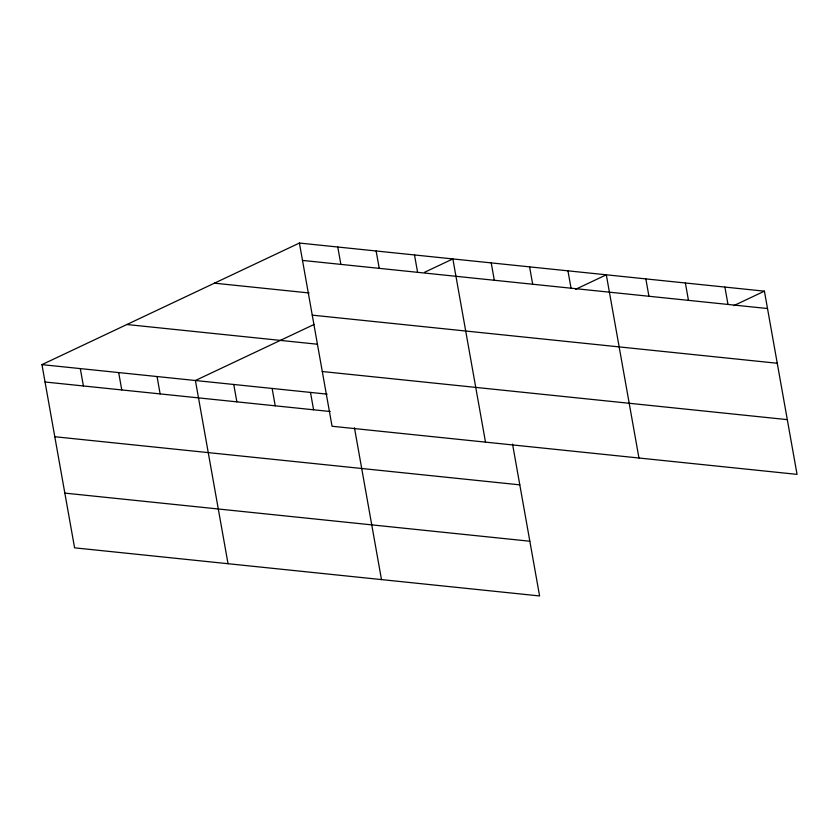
<?xml version="1.0" encoding="UTF-8"?>
<svg xmlns="http://www.w3.org/2000/svg" width="839" height="839" viewBox="0 0 839 839"><rect width="100%" height="100%" fill="white"/><g stroke="black" fill="none" stroke-linecap="round" stroke-linejoin="round"><path stroke-width="1.26" d="M512.545 444.114L539.592 595.952L74.587 547.836L41.95 364.629L299.408 243.048L764.413 291.164L797.05 474.371L332.045 426.254L299.408 243.048M314.216 324.399L195.403 380.507L228.04 563.714M424.544 272.297L452.861 258.926L485.498 442.132M575.638 289.298L606.314 274.804L638.951 458.01M733.737 305.658L764.413 291.164M302.501 260.415L767.507 308.532M214.448 283.173L309.077 292.958M312.244 315.139L777.26 363.256M126.909 324.515L317.446 344.231M322.291 371.52L787.307 419.636M41.95 364.629L327.116 394.141M45.044 381.997L330.209 411.509M54.787 436.731L519.802 484.848M64.834 493.112L529.839 541.228M724.896 287.074L727.99 304.442M685.369 282.984L688.462 300.352M645.841 278.894L648.935 296.261M567.951 270.84L571.044 288.207M529.587 266.865L532.681 284.232M491.224 262.901L494.318 280.268M414.497 254.951L417.591 272.318M376.134 250.987L379.228 268.354M337.771 247.012L340.865 264.379M354.446 427.754L381.493 579.592M310.493 392.421L313.587 409.789M272.13 388.447L275.223 405.814M233.766 384.482L236.86 401.85M157.04 376.543L160.134 393.911M118.677 372.568L121.77 389.936M80.313 368.604L83.407 385.971"/></g></svg>
